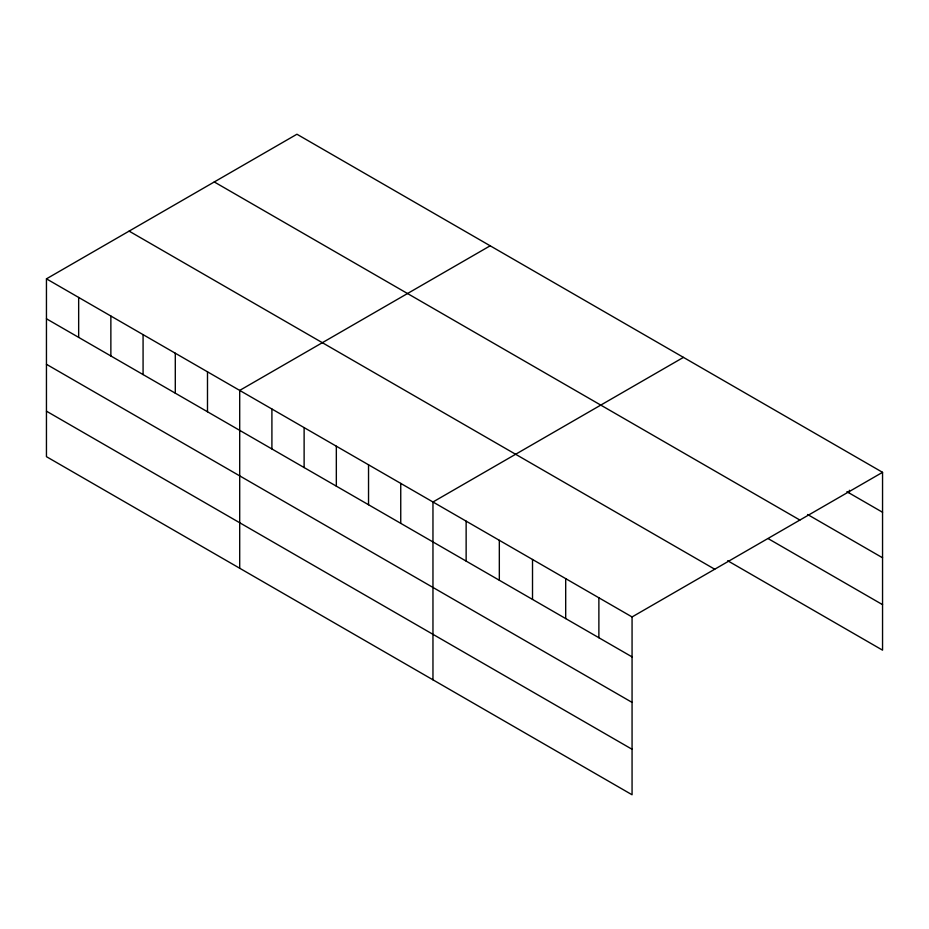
<?xml version="1.0" encoding="UTF-8"?>
<svg xmlns="http://www.w3.org/2000/svg" width="929" height="929" viewBox="0 0 929 929"><rect width="100%" height="100%" fill="white"/><g stroke="black" fill="none" stroke-linecap="round" stroke-linejoin="round"><path stroke-width="1.39" d="M46.45 278.839L632.068 616.949L632.068 794.771L46.45 456.673L46.45 278.839L296.932 134.229L882.55 472.327L882.55 650.161L727.686 560.744M490.187 245.802L239.705 390.412L239.705 568.246M683.442 357.375L432.96 501.997L432.96 679.819M632.068 616.949L882.55 472.327M846.911 491.696L882.55 512.274M807.58 514.492L882.55 557.772M214.274 181.956L799.892 520.054M768.248 538.669L882.55 604.651M129.108 231.124L714.726 569.222M46.45 318.786L632.068 656.896M46.45 364.296L632.068 702.394M46.45 411.175L632.068 749.273M849.361 490.268L849.361 493.113M598.88 597.788L598.88 637.735M565.691 578.628L565.691 618.575M532.514 559.467L532.514 599.414M499.326 540.306L499.326 580.253M466.137 521.146L466.137 561.093M400.747 483.394L400.747 523.341M368.534 464.802L368.534 504.749M336.333 446.199L336.333 486.157M304.12 427.607L304.12 467.554M271.907 409.015L271.907 448.962M207.492 371.821L207.492 411.768M175.291 353.229L175.291 393.176M143.078 334.626L143.078 374.573M110.865 316.034L110.865 355.981M78.663 297.443L78.663 337.39"/></g></svg>
